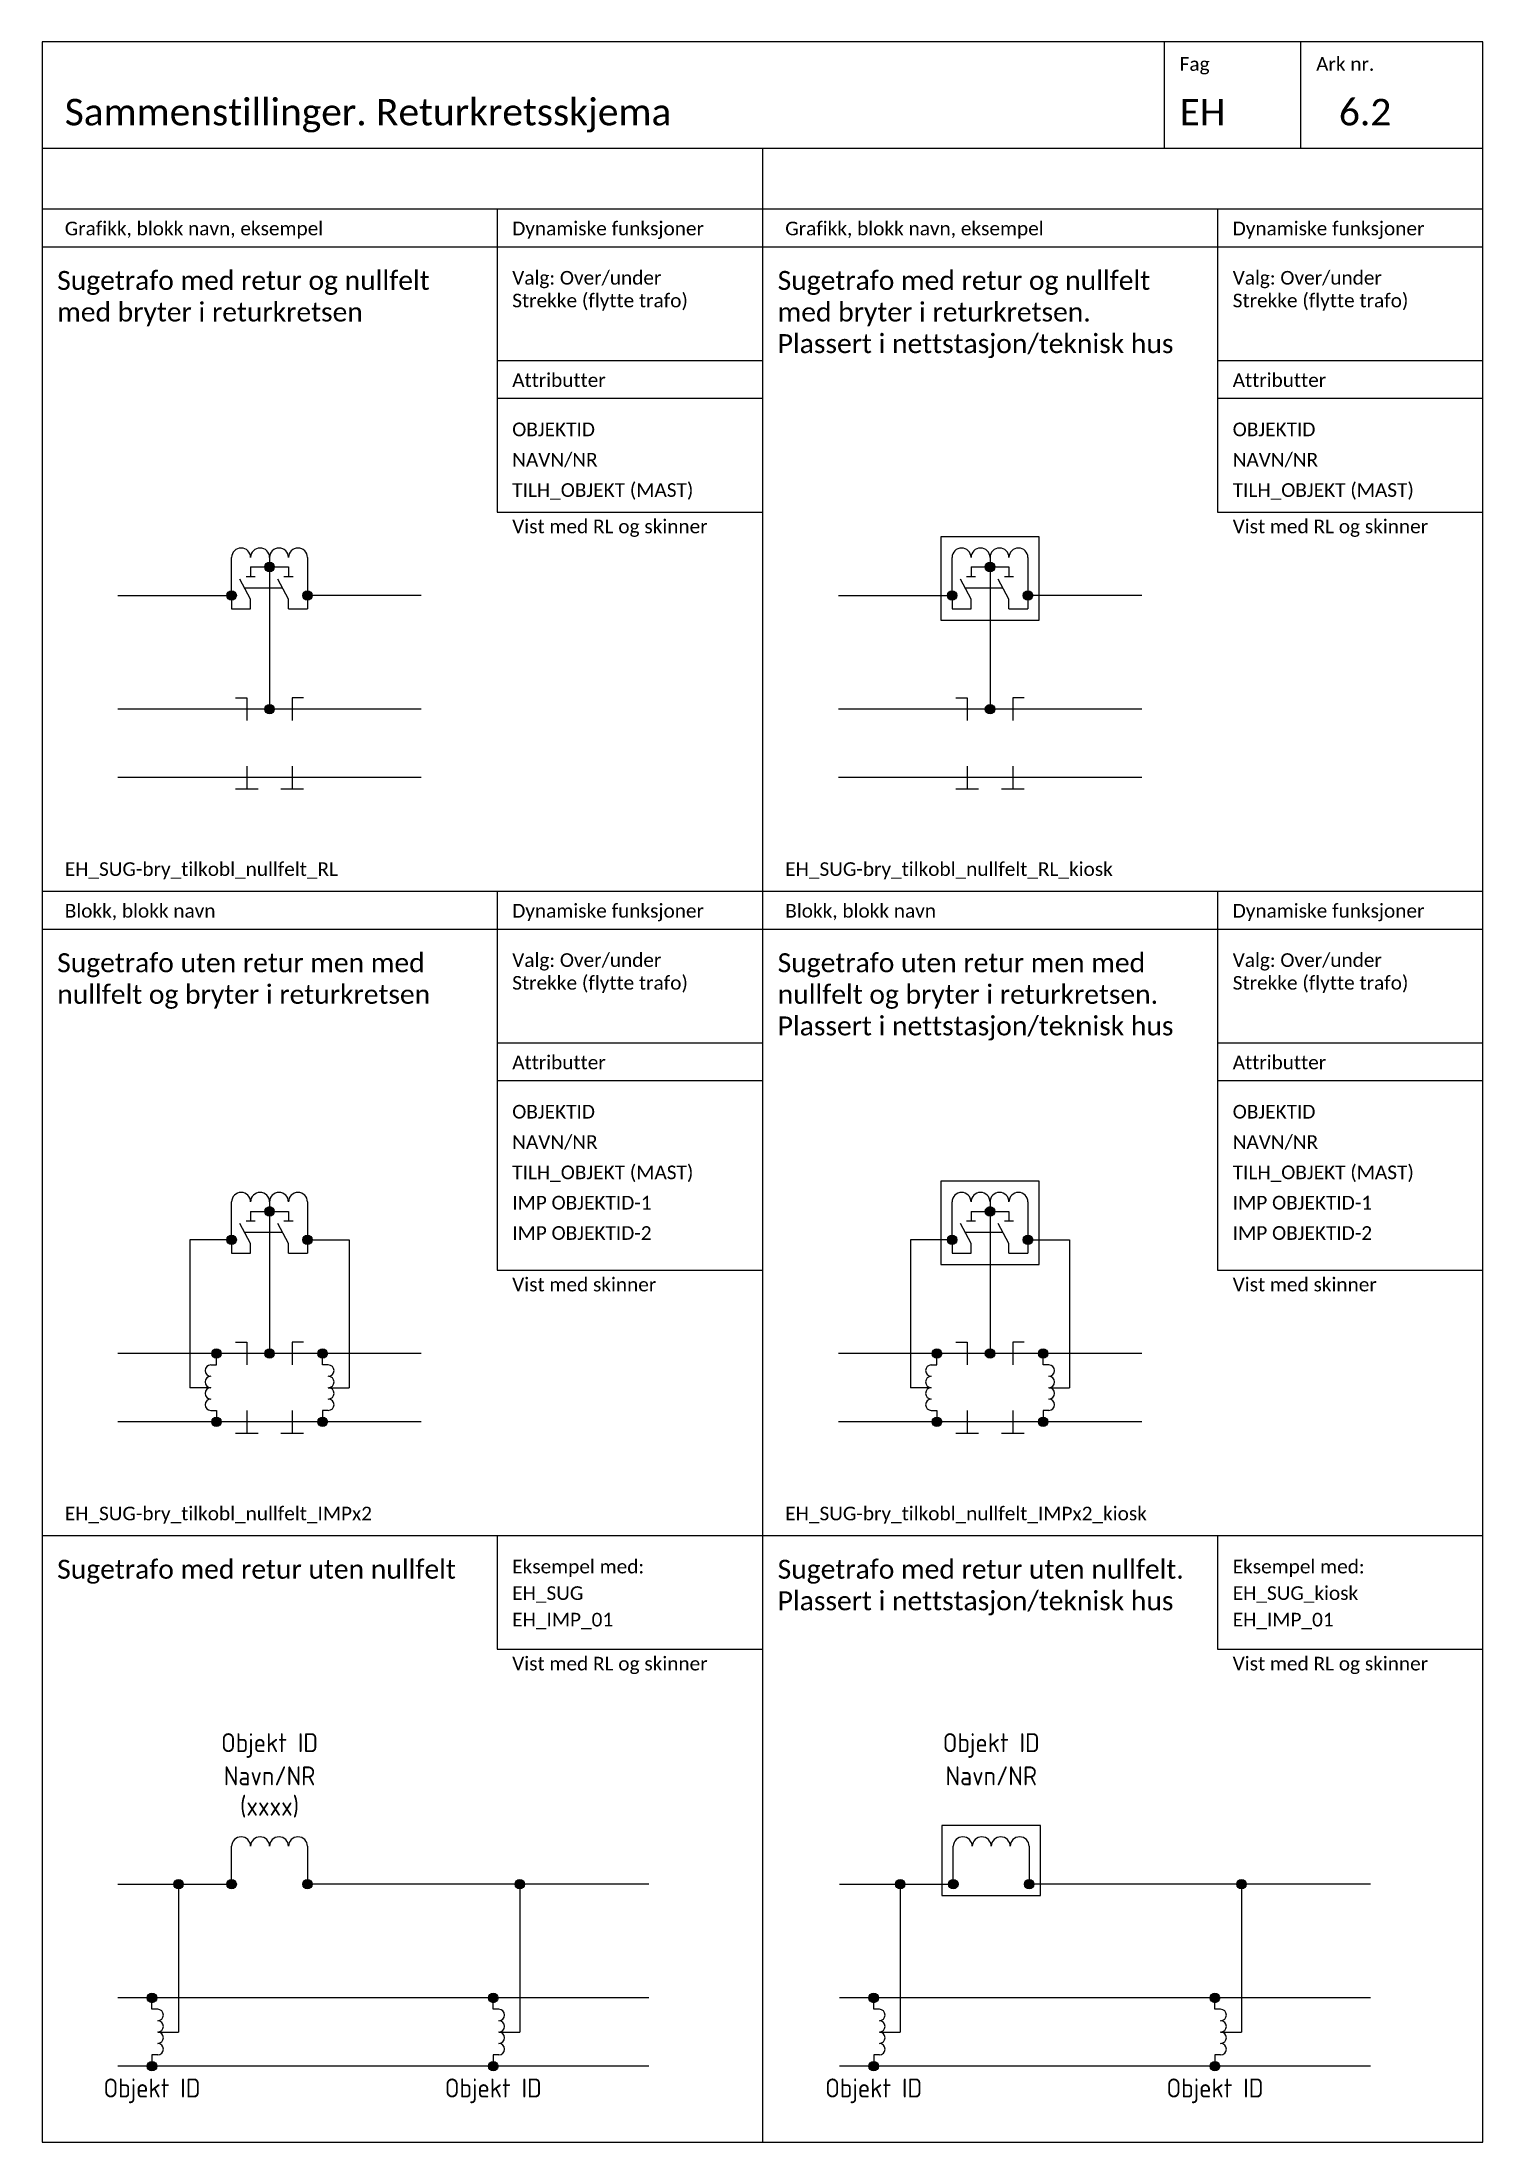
# Paper-space layout '6.2 Sammenstillinger. Returkretsskjema' of a CAD drawing. Header units: millimetres. Extents: x 0 to 190, y 0 to 277.
# The model-space entities are those that its viewports show. They can reach past a viewport. Long polylines and large blocks are cut down to what shows.
import ezdxf
from ezdxf.enums import TextEntityAlignment as Align

# ---------------------------------------------------------------- set-up
doc = ezdxf.new("R2010")
doc.units = ezdxf.units.MM
doc.layers.add('JBTEH_ATT_OBJEKTID', color=2, linetype='Continuous', lineweight=25)
for name, color, linetype in [('JBTEH_ATT_Tekst', 2, 'Continuous'), ('JBTEH_Komponenter', 4, 'Continuous'), ('JBTEH_LED_Returledning', 4, 'RETURLEDNING'), ('JBTEH_Skinne_isolert_signal', 5, 'Continuous'), ('RAMME', 5, 'Continuous'), ('RAMME SYMBOLER', 4, 'Continuous'), ('RAMME TEKST', 7, 'Continuous')]:
    doc.layers.add(name, color=color, linetype=linetype)
doc.styles.add('Calibri', font='calibri.ttf')
doc.styles.add('ISO25', font='isocp.shx', dxfattribs={"width": 0.9, "height": 2.5})
doc.linetypes.add('RETURLEDNING', pattern='A,3.2,[133,ltypeshp,S=0.5,R=0,X=0,Y=0],-1,3.2', length=7.4)

# ---------------------------------------------------------------- blocks, each defined once
blk = doc.blocks.new('EH_Koblingspunkt')
h = blk.add_hatch(color=256)
h.dxf.hatch_style = 1
edge = h.paths.add_edge_path()
edge.add_arc((0, 0), 0.625, 0, 360)
blk.add_circle((0, 0), 0.625)
blk = doc.blocks.new('EH_IMP_01')
for p, q in [((0, 7.5), (0, 9)), ((0.75, 7.5), (0, 7.5)), ((0.75, 4.5), (3.5, 4.5)), ((0.75, 1.5), (0, 1.5)), ((0, 1.5), (0, 0))]:
    blk.add_line(p, q)
at = {"linetype": 'ByBlock'}
blk.add_lwpolyline([(0, 0.75), (0, 0)], dxfattribs=at)
for centre in [(0.75, 6.75), (0.75, 5.25), (0.75, 3.75), (0.75, 2.25)]:
    blk.add_arc(centre, 0.75, 270, 90)
for p in [(0, 9), (0, 0)]:
    blk.add_blockref('EH_Koblingspunkt', p)
at = {"layer": 'JBTEH_ATT_OBJEKTID', "style": 'ISO25', "flags": 4}
blk.add_attdef('OBJEKTID', text='', height=2.5, dxfattribs=at).set_placement((0, -3.25), align=Align.MIDDLE)
blk = doc.blocks.new('*U79')
for p, q in [((-5, 0), (-5, 5)), ((5, 5), (5, 0))]:
    blk.add_line(p, q)
for centre in [(-3.75, 5), (-1.25, 5), (1.25, 5), (3.75, 5)]:
    blk.add_arc(centre, 1.25, 0, 180)
at = {"layer": 'JBTEH_ATT_OBJEKTID', "style": 'ISO25', "flags": 4}
blk.add_attdef('OBJEKTID', text='', height=2.5, dxfattribs=at).set_placement((0, 18.3), align=Align.MIDDLE)
at = {"layer": 'JBTEH_ATT_Tekst', "style": 'ISO25', "flags": 4}
for tag, p in [('NAVN/NR', (0, 14.3)), ('TILH_OBJEKT', (0, 10.3))]:
    blk.add_attdef(tag, text='', height=2.5, dxfattribs=at).set_placement(p, align=Align.MIDDLE)
blk = doc.blocks.new('*U65')
for p, q in [((-5, 15), (-5, 20)), ((0, 20), (0, 18.75)), ((5, 20), (5, 15)), ((-3.1, 17.5), (-1.9, 17.5)), ((-2.5, 18.75), (2.5, 18.75)), ((-2.5, 18.75), (-2.5, 17.5)), ((0, 18.75), (0, 0)), ((1.9, 17.5), (3.1, 17.5)), ((2.5, 18.75), (2.5, 17.5)), ((-5, 15), (-5, 13.25)), ((-3.3, 16), (1.7, 16)), ((-2.5, 13.25), (-2.5, 14.5)), ((2.5, 13.25), (2.5, 14.5)), ((5, 15), (5, 13.25)), ((-5, 13.25), (-2.5, 13.25)), ((2.5, 13.25), (5, 13.25)), ((-7, -1.5), (-7, 0)), ((-4.5, 1.5), (-3, 1.5)), ((-3, 1.5), (-3, -1.5)), ((3, 0), (-3, 0)), ((4.5, 1.5), (3, 1.5)), ((3, 1.5), (3, -1.5)), ((7, -1.5), (7, 0)), ((-7.75, -1.5), (-7, -1.5)), ((7.75, -1.5), (7, -1.5)), ((-7.75, -4.5), (-10.5, -4.5)), ((7.75, -4.5), (10.5, -4.5)), ((-7.75, -7.5), (-7, -7.5)), ((-7, -7.5), (-7, -9)), ((-3, -7.5), (-3, -10.5)), ((3, -7.5), (3, -10.5)), ((7.75, -7.5), (7, -7.5)), ((7, -7.5), (7, -9)), ((-4.5, -10.5), (-1.5, -10.5)), ((1.5, -10.5), (4.5, -10.5))]:
    blk.add_line(p, q)
at = {"color": 5}
for p, q in [((-2.5, 14.5), (-3.91, 17.15)), ((2.5, 14.5), (1.09, 17.15))]:
    blk.add_line(p, q, dxfattribs=at)
blk.add_lwpolyline([(-6.5, 11.75), (6.5, 11.75), (6.5, 22.75), (-6.5, 22.75)], close=True)
for centre, radius, start, end in [((-3.75, 20), 1.25, 0, 180), ((-1.25, 20), 1.25, 0, 180), ((1.25, 20), 1.25, 0, 180), ((3.75, 20), 1.25, 0, 180), ((-7.75, -2.25), 0.75, 90, 270), ((7.75, -2.25), 0.75, 270, 90), ((-7.75, -3.75), 0.75, 90, 270), ((-7.75, -5.25), 0.75, 90, 270), ((7.75, -3.75), 0.75, 270, 90), ((7.75, -5.25), 0.75, 270, 90), ((-7.75, -6.75), 0.75, 90, 270), ((7.75, -6.75), 0.75, 270, 90)]:
    blk.add_arc(centre, radius, start, end)
at = {"layer": 'JBTEH_LED_Returledning', "flags": 128}
for points in [[(-5, 15), (-10.5, 15), (-10.5, -4.5)], [(5, 15), (10.5, 15), (10.5, -4.5)]]:
    blk.add_lwpolyline(points, dxfattribs=at)
for p in [(0, 18.75), (-5, 15), (5, 15), (-7, 0), (0, 0), (7, 0), (-7, -9), (7, -9)]:
    blk.add_blockref('EH_Koblingspunkt', p)
at = {"layer": 'JBTEH_ATT_OBJEKTID', "style": 'ISO25', "flags": 4}
blk.add_attdef('OBJEKTID', text='', height=2.5, dxfattribs=at).set_placement((0, 33.3), align=Align.MIDDLE)
at = {"layer": 'JBTEH_ATT_OBJEKTID', "style": 'ISO25'}
blk.add_attdef('OBJEKTID-1', text='', height=2.5, dxfattribs=at).set_placement((-7, -14.25), align=Align.MIDDLE_RIGHT)
blk.add_attdef('OBJEKTID-2', text='', height=2.5, dxfattribs=at).set_placement((7, -14.25), align=Align.MIDDLE_LEFT)
at = {"layer": 'JBTEH_ATT_Tekst', "style": 'ISO25', "flags": 4}
for tag, p in [('NAVN/NR', (0, 29.3)), ('TILH_OBJEKT', (0, 25.3))]:
    blk.add_attdef(tag, text='', height=2.5, dxfattribs=at).set_placement(p, align=Align.MIDDLE)
blk = doc.blocks.new('*U82')
for p, q in [((-5, 15), (-5, 20)), ((0, 20), (0, 18.75)), ((5, 20), (5, 15)), ((-3.1, 17.5), (-1.9, 17.5)), ((-2.5, 18.75), (2.5, 18.75)), ((-2.5, 18.75), (-2.5, 17.5)), ((0, 18.75), (0, 0)), ((1.9, 17.5), (3.1, 17.5)), ((2.5, 18.75), (2.5, 17.5)), ((-5, 15), (-5, 13.25)), ((-3.3, 16), (1.7, 16)), ((-2.5, 13.25), (-2.5, 14.5)), ((2.5, 13.25), (2.5, 14.5)), ((5, 15), (5, 13.25)), ((-5, 13.25), (-2.5, 13.25)), ((2.5, 13.25), (5, 13.25)), ((-7, -1.5), (-7, 0)), ((-4.5, 1.5), (-3, 1.5)), ((-3, 1.5), (-3, -1.5)), ((3, 0), (-3, 0)), ((4.5, 1.5), (3, 1.5)), ((3, 1.5), (3, -1.5)), ((7, -1.5), (7, 0)), ((-7.75, -1.5), (-7, -1.5)), ((7.75, -1.5), (7, -1.5)), ((-7.75, -4.5), (-10.5, -4.5)), ((7.75, -4.5), (10.5, -4.5)), ((-7.75, -7.5), (-7, -7.5)), ((-7, -7.5), (-7, -9)), ((-3, -7.5), (-3, -10.5)), ((3, -7.5), (3, -10.5)), ((7.75, -7.5), (7, -7.5)), ((7, -7.5), (7, -9)), ((-4.5, -10.5), (-1.5, -10.5)), ((1.5, -10.5), (4.5, -10.5))]:
    blk.add_line(p, q)
at = {"color": 5}
for p, q in [((-2.5, 14.5), (-3.91, 17.15)), ((2.5, 14.5), (1.09, 17.15))]:
    blk.add_line(p, q, dxfattribs=at)
for centre, radius, start, end in [((-3.75, 20), 1.25, 0, 180), ((-1.25, 20), 1.25, 0, 180), ((1.25, 20), 1.25, 0, 180), ((3.75, 20), 1.25, 0, 180), ((-7.75, -2.25), 0.75, 90, 270), ((7.75, -2.25), 0.75, 270, 90), ((-7.75, -3.75), 0.75, 90, 270), ((-7.75, -5.25), 0.75, 90, 270), ((7.75, -3.75), 0.75, 270, 90), ((7.75, -5.25), 0.75, 270, 90), ((-7.75, -6.75), 0.75, 90, 270), ((7.75, -6.75), 0.75, 270, 90)]:
    blk.add_arc(centre, radius, start, end)
at = {"layer": 'JBTEH_LED_Returledning', "flags": 128}
for points in [[(-5, 15), (-10.5, 15), (-10.5, -4.5)], [(5, 15), (10.5, 15), (10.5, -4.5)]]:
    blk.add_lwpolyline(points, dxfattribs=at)
for p in [(0, 18.75), (-5, 15), (5, 15), (-7, 0), (0, 0), (7, 0), (-7, -9), (7, -9)]:
    blk.add_blockref('EH_Koblingspunkt', p)
at = {"layer": 'JBTEH_ATT_OBJEKTID', "style": 'ISO25', "flags": 4}
blk.add_attdef('OBJEKTID', text='', height=2.5, dxfattribs=at).set_placement((0, 33.3), align=Align.MIDDLE)
at = {"layer": 'JBTEH_ATT_OBJEKTID', "style": 'ISO25'}
blk.add_attdef('OBJEKTID-1', text='', height=2.5, dxfattribs=at).set_placement((-7, -14.25), align=Align.MIDDLE_RIGHT)
blk.add_attdef('OBJEKTID-2', text='', height=2.5, dxfattribs=at).set_placement((7, -14.25), align=Align.MIDDLE_LEFT)
at = {"layer": 'JBTEH_ATT_Tekst', "style": 'ISO25', "flags": 4}
for tag, p in [('NAVN/NR', (0, 29.3)), ('TILH_OBJEKT', (0, 25.3))]:
    blk.add_attdef(tag, text='', height=2.5, dxfattribs=at).set_placement(p, align=Align.MIDDLE)
blk = doc.blocks.new('*U103')
for p, q in [((-5, 15), (-5, 20)), ((0, 20), (0, 18.75)), ((5, 20), (5, 15)), ((-2.5, 14.5), (-3.91, 17.15)), ((-3.1, 17.5), (-1.9, 17.5)), ((-2.5, 18.75), (2.5, 18.75)), ((-2.5, 18.75), (-2.5, 17.5)), ((0, 18.75), (0, 0)), ((2.5, 14.5), (1.09, 17.15)), ((1.9, 17.5), (3.1, 17.5)), ((2.5, 18.75), (2.5, 17.5)), ((-5, 15), (-5, 13.25)), ((-3.3, 16), (1.7, 16)), ((-2.5, 13.25), (-2.5, 14.5)), ((2.5, 13.25), (2.5, 14.5)), ((5, 15), (5, 13.25)), ((-5, 13.25), (-2.5, 13.25)), ((2.5, 13.25), (5, 13.25)), ((-4.5, 1.5), (-3, 1.5)), ((-3, 1.5), (-3, -1.5)), ((3, 0), (-3, 0)), ((4.5, 1.5), (3, 1.5)), ((3, 1.5), (3, -1.5)), ((-3, -7.5), (-3, -10.5)), ((3, -7.5), (3, -10.5)), ((-4.5, -10.5), (-1.5, -10.5)), ((1.5, -10.5), (4.5, -10.5))]:
    blk.add_line(p, q)
blk.add_lwpolyline([(-6.5, 11.75), (6.5, 11.75), (6.5, 22.75), (-6.5, 22.75)], close=True)
for centre in [(-3.75, 20), (-1.25, 20), (1.25, 20), (3.75, 20)]:
    blk.add_arc(centre, 1.25, 0, 180)
for p in [(0, 18.75), (-5, 15), (5, 15), (0, 0)]:
    blk.add_blockref('EH_Koblingspunkt', p)
at = {"layer": 'JBTEH_ATT_OBJEKTID', "style": 'ISO25', "flags": 4}
blk.add_attdef('OBJEKTID', text='', height=2.5, dxfattribs=at).set_placement((0, 33.3), align=Align.MIDDLE)
at = {"layer": 'JBTEH_ATT_Tekst', "style": 'ISO25', "flags": 4}
for tag, p in [('NAVN/NR', (0, 29.3)), ('TILH_OBJEKT', (0, 25.3))]:
    blk.add_attdef(tag, text='', height=2.5, dxfattribs=at).set_placement(p, align=Align.MIDDLE)
blk = doc.blocks.new('*U102')
for p, q in [((-5, 15), (-5, 20)), ((0, 20), (0, 18.75)), ((5, 20), (5, 15)), ((-2.5, 14.5), (-3.91, 17.15)), ((-3.1, 17.5), (-1.9, 17.5)), ((-2.5, 18.75), (2.5, 18.75)), ((-2.5, 18.75), (-2.5, 17.5)), ((0, 18.75), (0, 0)), ((2.5, 14.5), (1.09, 17.15)), ((1.9, 17.5), (3.1, 17.5)), ((2.5, 18.75), (2.5, 17.5)), ((-5, 15), (-5, 13.25)), ((-3.3, 16), (1.7, 16)), ((-2.5, 13.25), (-2.5, 14.5)), ((2.5, 13.25), (2.5, 14.5)), ((5, 15), (5, 13.25)), ((-5, 13.25), (-2.5, 13.25)), ((2.5, 13.25), (5, 13.25)), ((-4.5, 1.5), (-3, 1.5)), ((-3, 1.5), (-3, -1.5)), ((3, 0), (-3, 0)), ((4.5, 1.5), (3, 1.5)), ((3, 1.5), (3, -1.5)), ((-3, -7.5), (-3, -10.5)), ((3, -7.5), (3, -10.5)), ((-4.5, -10.5), (-1.5, -10.5)), ((1.5, -10.5), (4.5, -10.5))]:
    blk.add_line(p, q)
for centre in [(-3.75, 20), (-1.25, 20), (1.25, 20), (3.75, 20)]:
    blk.add_arc(centre, 1.25, 0, 180)
for p in [(0, 18.75), (-5, 15), (5, 15), (0, 0)]:
    blk.add_blockref('EH_Koblingspunkt', p)
at = {"layer": 'JBTEH_ATT_OBJEKTID', "style": 'ISO25', "flags": 4}
blk.add_attdef('OBJEKTID', text='', height=2.5, dxfattribs=at).set_placement((0, 33.3), align=Align.MIDDLE)
at = {"layer": 'JBTEH_ATT_Tekst', "style": 'ISO25', "flags": 4}
for tag, p in [('NAVN/NR', (0, 29.3)), ('TILH_OBJEKT', (0, 25.3))]:
    blk.add_attdef(tag, text='', height=2.5, dxfattribs=at).set_placement(p, align=Align.MIDDLE)

msp = doc.modelspace()

# ---------------------------------------------------------------- linework, layer by layer
at = {"layer": 'JBTEH_Komponenter'}
msp.add_lwpolyline([(328.66, -1502.5), (341.66, -1502.5), (341.66, -1493.25), (328.66, -1493.25)], close=True, dxfattribs=at)
at = {"layer": 'JBTEH_LED_Returledning'}
for p, q in [((220, -1331), (235, -1331)), ((260, -1331), (245, -1331)), ((315, -1331), (330, -1331)), ((355, -1331), (340, -1331)), ((220, -1501), (235, -1501)), ((228, -1501), (228, -1520.5)), ((290, -1501), (245, -1501)), ((273, -1501), (273, -1520.5)), ((315.16, -1501), (330.16, -1501)), ((323.16, -1501), (323.16, -1520.5)), ((385.16, -1501), (340.16, -1501)), ((368.16, -1501), (368.16, -1520.5))]:
    msp.add_line(p, q, dxfattribs=at)
at = {"layer": 'JBTEH_Skinne_isolert_signal'}
for p, q in [((237, -1346), (220, -1346)), ((260, -1346), (243, -1346)), ((332, -1346), (315, -1346)), ((355, -1346), (338, -1346)), ((260, -1355), (220, -1355)), ((355, -1355), (315, -1355)), ((237, -1431), (220, -1431)), ((260, -1431), (243, -1431)), ((332, -1431), (315, -1431)), ((355, -1431), (338, -1431)), ((260, -1440), (220, -1440)), ((355, -1440), (315, -1440)), ((290, -1516), (220, -1516)), ((385.16, -1516), (315.16, -1516)), ((290, -1525), (220, -1525)), ((385.16, -1525), (315.16, -1525))]:
    msp.add_line(p, q, dxfattribs=at)
at = {"layer": 'RAMME'}
msp.add_lwpolyline([(400, -1258), (210, -1258), (210, -1535), (400, -1535)], close=True, dxfattribs=at)
msp.add_lwpolyline([(210, -1272), (400, -1272)], dxfattribs=at)
at = {"layer": 'RAMME SYMBOLER'}
for p, q in [((358, -1272), (358, -1258)), ((376, -1272), (376, -1258)), ((305, -1272), (305, -1535)), ((210, -1280), (400, -1280)), ((270, -1280), (270, -1320)), ((365, -1280), (365, -1320)), ((210, -1285), (400, -1285)), ((270, -1300), (305, -1300)), ((365, -1300), (400, -1300)), ((270, -1305), (305, -1305)), ((365, -1305), (400, -1305)), ((270, -1320), (305, -1320)), ((365, -1320), (400, -1320)), ((210, -1370), (400, -1370)), ((270, -1370), (270, -1420)), ((365, -1370), (365, -1420)), ((210, -1375), (400, -1375)), ((270, -1390), (305, -1390)), ((365, -1390), (400, -1390)), ((270, -1395), (305, -1395)), ((365, -1395), (400, -1395)), ((270, -1420), (305, -1420)), ((365, -1420), (400, -1420)), ((210, -1455), (400, -1455)), ((270, -1455), (270, -1470)), ((365, -1455), (365, -1470)), ((270, -1470), (305, -1470)), ((365, -1470), (400, -1470))]:
    msp.add_line(p, q, dxfattribs=at)

# ---------------------------------------------------------------- block references
at = {"layer": 'JBTEH_Komponenter'}
for name, p in [('*U103', (335, -1346)), ('*U102', (240, -1346)), ('*U82', (240, -1431)), ('*U65', (335, -1431)), ('EH_Koblingspunkt', (228, -1501)), ('EH_Koblingspunkt', (235, -1501)), ('EH_Koblingspunkt', (245, -1501)), ('EH_Koblingspunkt', (273, -1501)), ('EH_Koblingspunkt', (323.16, -1501)), ('EH_Koblingspunkt', (330.16, -1501)), ('EH_Koblingspunkt', (340.16, -1501)), ('EH_Koblingspunkt', (368.16, -1501)), ('EH_Koblingspunkt', (224.5, -1516)), ('EH_Koblingspunkt', (269.5, -1516)), ('EH_Koblingspunkt', (319.66, -1516)), ('EH_Koblingspunkt', (364.66, -1516)), ('EH_Koblingspunkt', (224.5, -1525)), ('EH_Koblingspunkt', (269.5, -1525)), ('EH_Koblingspunkt', (319.66, -1525)), ('EH_Koblingspunkt', (364.66, -1525))]:
    msp.add_blockref(name, p, dxfattribs=at)
ref = msp.add_blockref('*U79', (240, -1501), dxfattribs=at)
ref.add_attrib('NAVN/NR', 'Navn/NR', dxfattribs={"layer": 'JBTEH_ATT_Tekst', "height": 2.5, "style": 'ISO25'}).set_placement((240, -1486.7), align=Align.MIDDLE)
ref.add_attrib('TILH_OBJEKT', '(xxxx)', dxfattribs={"layer": 'JBTEH_ATT_Tekst', "height": 2.5, "style": 'ISO25'}).set_placement((240, -1490.7), align=Align.MIDDLE)
ref.add_attrib('OBJEKTID', 'Objekt ID', dxfattribs={"layer": 'JBTEH_ATT_OBJEKTID', "height": 2.5, "style": 'ISO25'}).set_placement((240, -1482.7), align=Align.MIDDLE)
ref = msp.add_blockref('*U79', (335.16, -1501), dxfattribs=at)
ref.add_attrib('NAVN/NR', 'Navn/NR', dxfattribs={"layer": 'JBTEH_ATT_Tekst', "height": 2.5, "style": 'ISO25'}).set_placement((335.16, -1486.7), align=Align.MIDDLE)
ref.add_attrib('OBJEKTID', 'Objekt ID', dxfattribs={"layer": 'JBTEH_ATT_OBJEKTID', "height": 2.5, "style": 'ISO25'}).set_placement((335.16, -1482.7), align=Align.MIDDLE)
ref = msp.add_blockref('EH_IMP_01', (224.5, -1525), dxfattribs=at)
ref.add_attrib('OBJEKTID', 'Objekt ID', dxfattribs={"layer": 'JBTEH_ATT_OBJEKTID', "height": 2.5, "style": 'ISO25'}).set_placement((224.5, -1528.25), align=Align.MIDDLE)
ref = msp.add_blockref('EH_IMP_01', (269.5, -1525), dxfattribs=at)
ref.add_attrib('OBJEKTID', 'Objekt ID', dxfattribs={"layer": 'JBTEH_ATT_OBJEKTID', "height": 2.5, "style": 'ISO25'}).set_placement((269.5, -1528.25), align=Align.MIDDLE)
ref = msp.add_blockref('EH_IMP_01', (319.66, -1525), dxfattribs=at)
ref.add_attrib('OBJEKTID', 'Objekt ID', dxfattribs={"layer": 'JBTEH_ATT_OBJEKTID', "height": 2.5, "style": 'ISO25'}).set_placement((319.66, -1528.25), align=Align.MIDDLE)
ref = msp.add_blockref('EH_IMP_01', (364.66, -1525), dxfattribs=at)
ref.add_attrib('OBJEKTID', 'Objekt ID', dxfattribs={"layer": 'JBTEH_ATT_OBJEKTID', "height": 2.5, "style": 'ISO25'}).set_placement((364.66, -1528.25), align=Align.MIDDLE)

# ---------------------------------------------------------------- texts
at = {"layer": 'RAMME TEKST', "linetype": 'ByBlock', "style": 'Calibri'}
for s, height, p in [('Fag', 1.8, (360, -1261.8)), ('Ark nr.', 1.8, (378, -1261.8)), ('Sammenstillinger. Returkretsskjema', 3.5, (213, -1269)), ('EH', 3.5, (360, -1269)), ('6.2', 3.5, (381, -1269)), ('Grafikk, blokk navn, eksempel', 1.8, (213, -1283.5)), ('Dynamiske funksjoner', 1.8, (272, -1283.5)), ('Grafikk, blokk navn, eksempel', 1.8, (308, -1283.5)), ('Dynamiske funksjoner', 1.8, (367, -1283.5)), ('Attributter', 1.8, (272, -1303.5)), ('Attributter', 1.8, (367, -1303.5)), ('EH_SUG-bry_tilkobl_nullfelt_RL', 1.8, (213, -1368)), ('EH_SUG-bry_tilkobl_nullfelt_RL_kiosk', 1.8, (308, -1368)), ('Blokk, blokk navn', 1.8, (213, -1373.5)), ('Dynamiske funksjoner', 1.8, (272, -1373.5)), ('Blokk, blokk navn', 1.8, (308, -1373.5)), ('Dynamiske funksjoner', 1.8, (367, -1373.5)), ('Attributter', 1.8, (272, -1393.5)), ('Attributter', 1.8, (367, -1393.5)), ('EH_SUG-bry_tilkobl_nullfelt_IMPx2', 1.8, (213, -1453)), ('EH_SUG-bry_tilkobl_nullfelt_IMPx2_kiosk', 1.8, (308, -1453)), ('Eksempel med:', 1.8, (272, -1460)), ('Eksempel med:', 1.8, (367, -1460)), ('EH_SUG', 1.8, (272, -1463.5)), ('EH_SUG_kiosk', 1.8, (367, -1463.5)), ('EH_IMP_01 ', 1.8, (272, -1467)), ('EH_IMP_01 ', 1.8, (367, -1467))]:
    msp.add_text(s, height=height, dxfattribs=at).set_placement(p)
at = {"layer": 'RAMME TEKST', "style": 'Calibri'}
for s, p in [('OBJEKTID', (272, -1310)), ('OBJEKTID', (367, -1310)), ('NAVN/NR', (272, -1314)), ('NAVN/NR', (367, -1314)), ('TILH_OBJEKT (MAST)', (272, -1318)), ('TILH_OBJEKT (MAST)', (367, -1318)), ('OBJEKTID', (272, -1400)), ('OBJEKTID', (367, -1400)), ('NAVN/NR', (272, -1404)), ('NAVN/NR', (367, -1404)), ('TILH_OBJEKT (MAST)', (272, -1408)), ('TILH_OBJEKT (MAST)', (367, -1408)), ('IMP OBJEKTID-1', (272, -1412)), ('IMP OBJEKTID-1', (367, -1412)), ('IMP OBJEKTID-2', (272, -1416)), ('IMP OBJEKTID-2', (367, -1416))]:
    msp.add_text(s, height=1.8, dxfattribs=at).set_placement(p)
at = {"layer": 'RAMME TEKST', "attachment_point": 1, "style": 'Calibri'}
for s, insert, char_height, width in [('Sugetrafo med retur og nullfelt med bryter i returkretsen', (212, -1288.2), 2.5, 52), ('Sugetrafo med retur og nullfelt med bryter i returkretsen.\\PPlassert i nettstasjon/teknisk hus', (307, -1288.2), 2.5, 53.1776), ('Valg: Over/under\\PStrekke (flytte trafo)', (272, -1288.2), 1.8, 33), ('Valg: Over/under\\PStrekke (flytte trafo)', (367, -1288.2), 1.8, 33), ('Sugetrafo uten retur men med nullfelt og bryter i returkretsen', (212, -1378.2), 2.5, 52), ('Valg: Over/under\\PStrekke (flytte trafo)', (272, -1378.2), 1.8, 33), ('Sugetrafo uten retur men med nullfelt og bryter i returkretsen.\\PPlassert i nettstasjon/teknisk hus', (307, -1378.2), 2.5, 55.8841), ('Valg: Over/under\\PStrekke (flytte trafo)', (367, -1378.2), 1.8, 33), ('Sugetrafo med retur uten nullfelt', (212, -1458.2), 2.5, 52), ('Sugetrafo med retur uten nullfelt. \\PPlassert i nettstasjon/teknisk hus', (307, -1458.2), 2.5, 56.1834)]:
    msp.add_mtext(s, dxfattribs=dict(at, insert=insert, char_height=char_height, width=width))
at = {"layer": 'RAMME TEKST', "linetype": 'ByBlock', "char_height": 1.8, "attachment_point": 1, "style": 'Calibri'}
for s, insert in [('Vist med RL og skinner', (272, -1321)), ('Vist med RL og skinner', (367, -1321)), ('Vist med skinner', (272, -1421)), ('Vist med skinner', (367, -1421)), ('Vist med RL og skinner', (272, -1471)), ('Vist med RL og skinner', (367, -1471))]:
    msp.add_mtext_dynamic_manual_height_columns(s, width=30.7302, gutter_width=6.5, heights=[0], dxfattribs=dict(at, insert=insert))

psp = doc.layouts.new('6.2 Sammenstillinger. Returkretsskjema')

# ---------------------------------------------------------------- viewports
at = {"layer": 'RAMME'}
psp.add_viewport(center=(95, 138.5), size=(190, 277), view_center_point=(305, -1396.5), view_height=277, dxfattribs=at)

doc.saveas('drawing.dxf')
